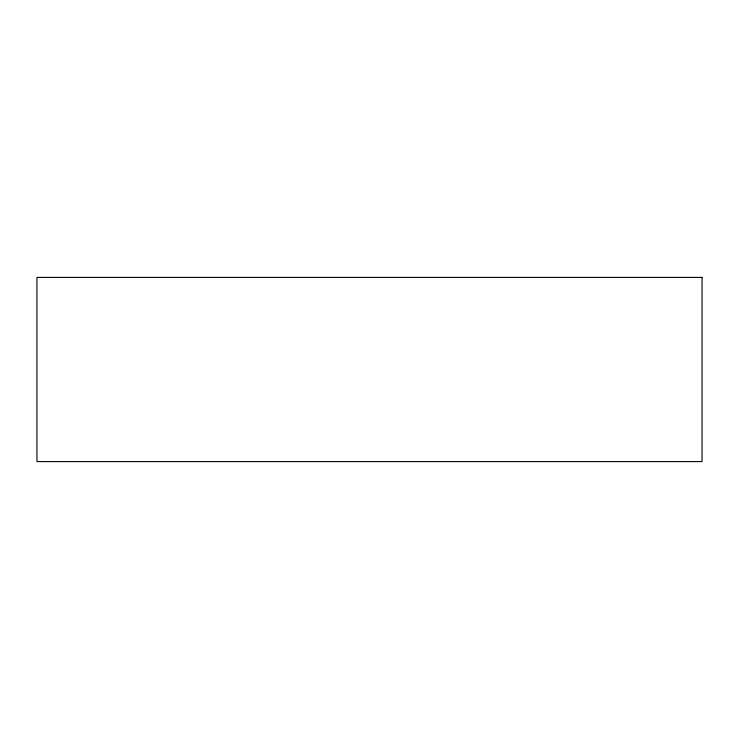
<?xml version="1.0" encoding="UTF-8"?>
<svg xmlns="http://www.w3.org/2000/svg" width="739" height="739" viewBox="0 0 739 739"><rect width="100%" height="100%" fill="white"/><g stroke="black" fill="none" stroke-linecap="round" stroke-linejoin="round"><path stroke-width="1.11" d="M702.05 277.411L36.95 277.411L36.95 461.589L702.05 461.589L702.05 277.411"/></g></svg>
